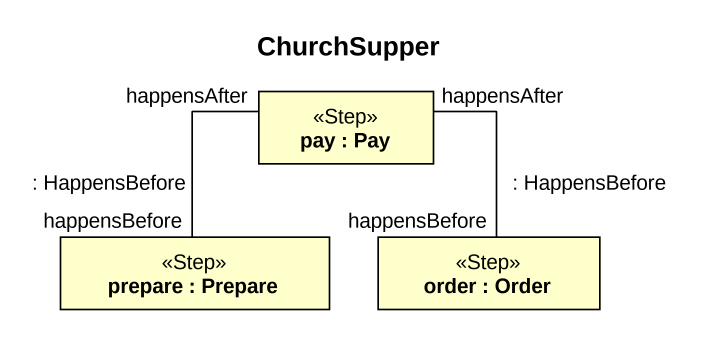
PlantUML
@startuml
title ChurchSupper
rectangle "pay : Pay" as pay <<Step>>
rectangle "prepare : Prepare" as prepare <<Step>>
rectangle "order : Order" as order <<Step>>
pay "happensAfter" -- "happensBefore" prepare : : HappensBefore
pay "happensAfter" -- "happensBefore" order : : HappensBefore
@enduml
